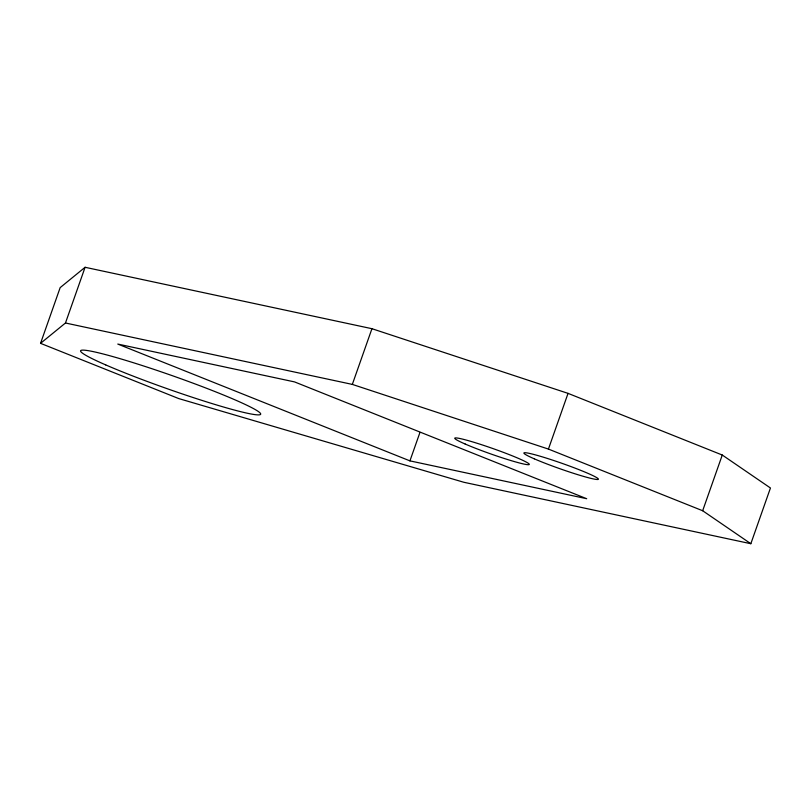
<?xml version="1.0" encoding="UTF-8"?>
<svg xmlns="http://www.w3.org/2000/svg" width="811" height="811" viewBox="0 0 811 811"><rect width="100%" height="100%" fill="white"/><g stroke="black" fill="none" stroke-linecap="round" stroke-linejoin="round"><path stroke-width="1.22" d="M40.55 343.337L60.166 287.621L85.084 267.285L371.945 328.698L568.045 393.365L722.277 455.032L770.45 487.999L750.834 543.715L463.862 482.281L178.755 398.586L40.55 343.337L65.468 323.001L85.084 267.285M65.468 323.001L352.329 384.404L371.945 328.698M409.93 460.871L586.708 498.714L294.555 381.91L117.777 344.067L409.93 460.871L419.956 432.425M750.834 543.715L702.661 510.737L548.429 449.081L568.045 393.365M702.661 510.737L722.277 455.032M352.329 384.404L548.429 449.081M534.287 458.823A39.486 2.889 19.4 0 0 596.937 479.483A39.486 2.889 19.4 0 0 552.261 460.019A39.486 2.889 19.4 0 0 534.287 458.823M105.694 364.899A95.414 6.985 19.4 0 0 257.107 414.837A95.414 6.985 19.4 0 0 149.143 367.788A95.414 6.985 19.4 0 0 105.694 364.899M465.179 444.033A39.486 2.889 19.4 0 0 527.839 464.693A39.486 2.889 19.4 0 0 483.163 445.229A39.486 2.889 19.4 0 0 465.179 444.033"/></g></svg>
